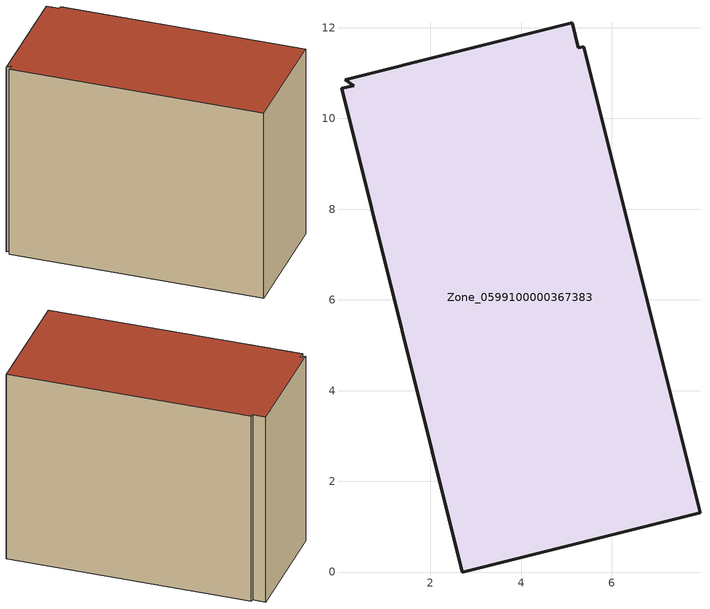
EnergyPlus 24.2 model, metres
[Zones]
Zone_0599100000367383
 floor ground (C_G): 5.12,12.11 5.26,11.56 5.38,11.58 7.94,1.31 2.7,0 0.04,10.67 0.31,10.71 0.13,10.86 z0
 wall outside (C_F): 5.12,12.11 0.13,10.86 0.31,10.71 0.04,10.67 2.7,0 7.94,1.31 5.38,11.58 5.26,11.56 5.12,12.11 z0:8.81
 roof outside (C_R): 5.26,11.56 5.12,12.11 0.13,10.86 0.31,10.71 0.04,10.67 2.7,0 7.94,1.31 5.38,11.58 z8.81
[BUILDING]
Pand.0599100000367383: North Axis=0; Terrain=City; Loads Convergence Tolerance Value=0.04; Temperature Convergence Tolerance Value=0.4; Solar Distribution=FullExterior; Maximum Number of Warmup Days=25; Minimum Number of Warmup Days=1
[Site:Location]
Rotterdam.The.Hague.AP_ZH_NLD Design_Conditions: Latitude=51.96; Longitude=4.45; Time Zone=1; Elevation=-4.5
[SITE:GROUNDTEMPERATURE:BUILDINGSURFACE]
18, 18, 18, 18, 18, 18, 18, 18, 18, 18, 18, 18
[MATERIAL] Thermal Absorptance=0.9; Solar Absorptance=0.7; Visible Absorptance=0.7
Name | Roughness | Thickness | Conductivity | Density | Specific Heat
G.TC.1992-2005 | MediumSmooth | 0.15 | 0.06 | 540 | 1210
F.TC.1992-2005 | Rough | 0.3 | 0.12 | 1920 | 840
R.TC.1992-2005 | MediumRough | 0.2 | 0.08 | 1500 | 1000
[CONSTRUCTION]
C_G: G.TC.1992-2005
C_F: F.TC.1992-2005
C_R: R.TC.1992-2005
[ZONE]
Zone_0599100000367383: Type=1; Multiplier=1; Ceiling Height=Autocalculate; Volume=Autocalculate; Floor Area=autocalculate; Part of Total Floor Area=Yes
[ZONEINFILTRATION:DESIGNFLOWRATE]
Infil_Zone_0599100000367383: Zone or ZoneList or Space or SpaceList=Zone_0599100000367383; Schedule=AlwaysOn; Design Flow Rate Calculation Method=Flow/Area; Flow Rate per Floor Area=0.0015; Constant Term Coefficient=1; Temperature Term Coefficient=0; Velocity Term Coefficient=0; Velocity Squared Term Coefficient=0
[HVACTEMPLATE:ZONE:IDEALLOADSAIRSYSTEM]
Zone_0599100000367383: Maximum Heating Supply Air Temperature=50; Minimum Cooling Supply Air Temperature=13; Maximum Heating Supply Air Humidity Ratio=0.0156; Minimum Cooling Supply Air Humidity Ratio=0.0077; Heating Limit=NoLimit; Cooling Limit=NoLimit; Dehumidification Control Type=ConstantSensibleHeatRatio; Cooling Sensible Heat Ratio=0.7; Dehumidification Setpoint=60; Humidification Control Type=None; Humidification Setpoint=30; Outdoor Air Method=None; Outdoor Air Flow Rate per Person=0.00944; Outdoor Air Flow Rate per Zone Floor Area=0; Outdoor Air Flow Rate per Zone=0; Demand Controlled Ventilation Type=None; Outdoor Air Economizer Type=NoEconomizer; Heat Recovery Type=None; Sensible Heat Recovery Effectiveness=0.7; Latent Heat Recovery Effectiveness=0.65
[ZONECONTROL:THERMOSTAT]
ThermostatControl_Zone_0599100000367383: Zone or ZoneList=Zone_0599100000367383; Control Type Schedule=DualSetpointControlType; Control 1=Thermostat_Zone_0599100000367383; Temperature Difference Between Cutout And Setpoint=0
[THERMOSTATSETPOINT:DUALSETPOINT]
Thermostat_Zone_0599100000367383: Heating Setpoint Temperature Schedule=HeatingSetpoint_Zone_0599100000367383; Cooling Setpoint Temperature Schedule=CoolingSetpoint_Zone_0599100000367383
[SCHEDULE:COMPACT]
HeatingSetpoint_Zone_0599100000367383: Through: 12/31, For: AllDays, Until: 24:00, 21
CoolingSetpoint_Zone_0599100000367383: Through: 12/31, For: AllDays, Until: 24:00, 24
DualSetpointControlType: Through: 12/31, For: AllDays, Until: 24:00, 4
AlwaysOn: Through: 12/31, For: AllDays, Until: 24:00, 1
